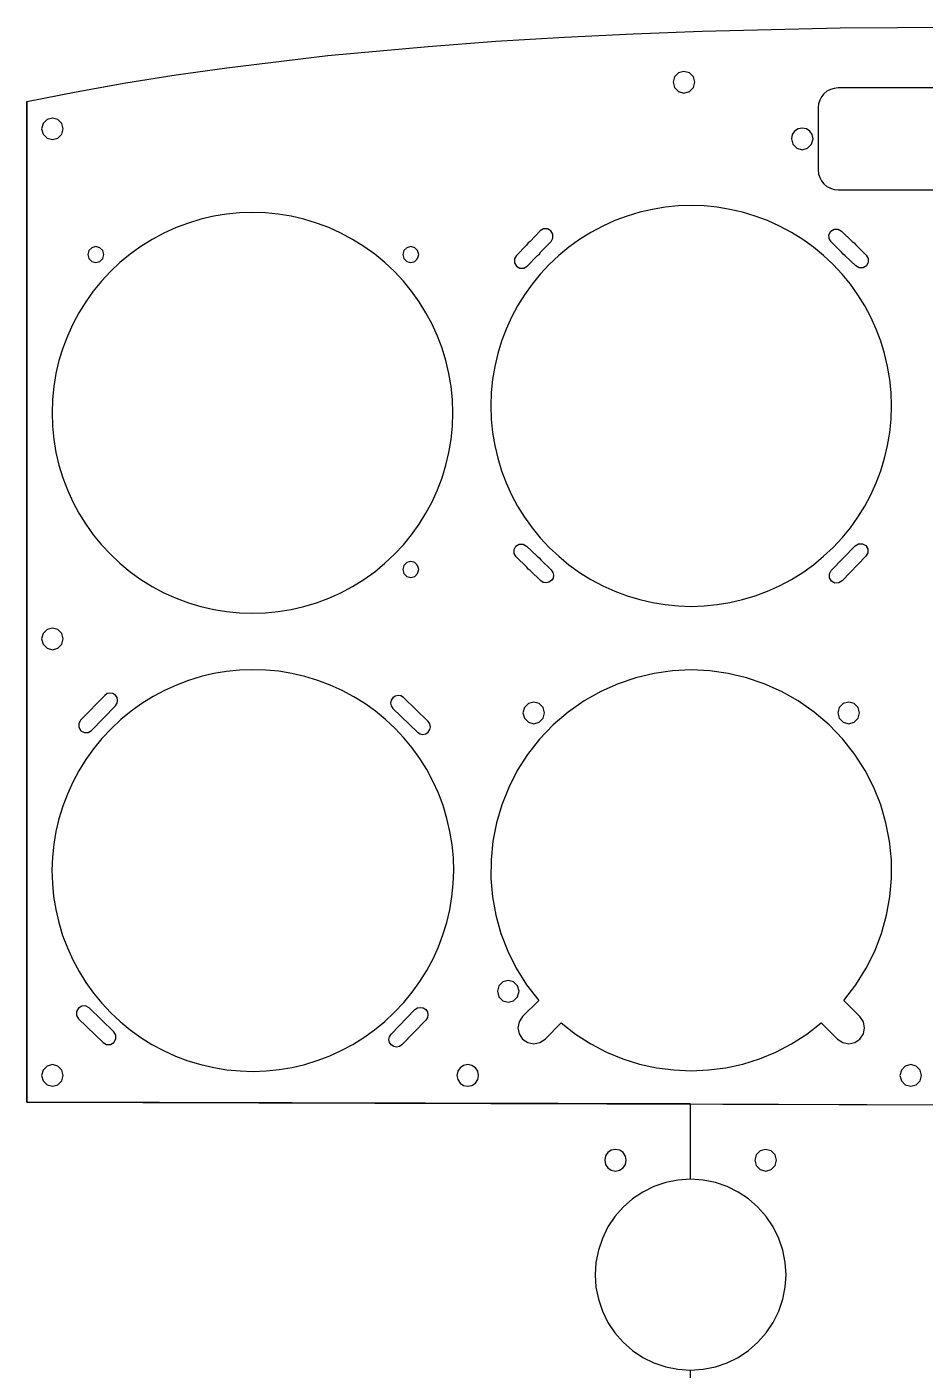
# Model space of a CAD drawing. Extents: x -508 to 508, y -20 to 420.
# Drawn here: x -362.5 to -183.2, y 151.8 to 420 of the extents above; entities that cross this region are included whole.
import ezdxf

# ---------------------------------------------------------------- set-up
doc = ezdxf.new("R2010")
doc.units = 0

msp = doc.modelspace()

# ---------------------------------------------------------------- linework, layer by layer
at = {"layer": 'Body (To reuse)'}
for p, q in [((-255.19908, 417.948287), (-241.453017, 418.622683)), ((-255.19908, 417.948287), (-241.453017, 418.622683)), ((-241.453017, 418.622683), (-227.66355, 419.14888)), ((-241.453017, 418.622683), (-227.66355, 419.14888)), ((-227.66355, 419.14888), (-200.134161, 419.802311)), ((-227.66355, 419.14888), (-200.134161, 419.802311)), ((-200.134161, 419.802311), (-172.970413, 419.999841)), ((-200.134161, 419.802311), (-172.970413, 419.999841)), ((-302.379274, 414.251691), (-282.381245, 416.109271)), ((-302.379274, 414.251691), (-282.381245, 416.109271)), ((-282.381245, 416.109271), (-268.856802, 417.114286)), ((-282.381245, 416.109271), (-268.856802, 417.114286)), ((-268.856802, 417.114286), (-255.19908, 417.948287)), ((-268.856802, 417.114286), (-255.19908, 417.948287)), ((-322.579839, 411.850446), (-302.379274, 414.251691)), ((-322.579839, 411.850446), (-302.379274, 414.251691)), ((-342.707013, 408.826103), (-332.669846, 410.421126)), ((-342.707013, 408.826103), (-332.669846, 410.421126)), ((-332.669846, 410.421126), (-322.579839, 411.850446)), ((-332.669846, 410.421126), (-322.579839, 411.850446)), ((-232.398495, 410.815115), (-233.188743, 410.024867)), ((-231.318997, 411.104366), (-232.398495, 410.815115)), ((-230.239498, 410.815115), (-231.318997, 411.104366)), ((-229.44925, 410.024867), (-230.239498, 410.815115)), ((-352.65685, 407.055449), (-342.707013, 408.826103)), ((-352.65685, 407.055449), (-342.707013, 408.826103)), ((-233.188743, 410.024867), (-233.477994, 408.945369)), ((-233.477994, 408.945369), (-233.188743, 407.86587)), ((-233.188743, 407.86587), (-232.398495, 407.075622)), ((-230.239498, 407.075622), (-229.44925, 407.86587)), ((-229.159999, 408.945369), (-229.44925, 410.024867)), ((-229.44925, 407.86587), (-229.159999, 408.945369)), ((-229.159999, 408.945369), (-229.159999, 408.945369)), ((-201.347371, 407.726053), (-202.08708, 407.501274)), ((-200.570737, 407.802893), (-201.347371, 407.726053)), ((-132.295623, 407.802893), (-200.570737, 407.802893)), ((-200.570737, 407.802893), (-200.570737, 407.802893)), ((-362.484866, 405.099233), (-352.65685, 407.055449)), ((-362.484866, 405.099233), (-352.65685, 407.055449)), ((-362.484002, 205.337336), (-362.484002, 405.099353)), ((-362.484002, 405.099353), (-362.484002, 205.337336)), ((-232.398495, 407.075622), (-231.318997, 406.786371)), ((-231.318997, 406.786371), (-230.239498, 407.075622)), ((-204.231512, 405.356841), (-204.456292, 404.617133)), ((-203.867403, 406.038837), (-204.231512, 405.356841)), ((-203.372573, 406.642334), (-203.867403, 406.038837)), ((-202.769075, 407.137164), (-203.372573, 406.642334)), ((-202.08708, 407.501274), (-202.769075, 407.137164)), ((-204.456292, 404.617133), (-204.533132, 403.840498)), ((-204.533132, 403.840498), (-204.533132, 391.445314)), ((-359.245698, 400.719823), (-359.534948, 399.640325)), ((-359.534948, 399.640325), (-359.245698, 398.560826)), ((-358.45545, 401.510071), (-359.245698, 400.719823)), ((-357.375951, 401.799322), (-358.45545, 401.510071)), ((-356.296453, 401.510071), (-357.375951, 401.799322)), ((-355.506205, 400.719823), (-356.296453, 401.510071)), ((-355.216954, 399.640325), (-355.506205, 400.719823)), ((-355.506205, 398.560826), (-355.216954, 399.640325)), ((-355.216954, 399.640325), (-355.216954, 399.640325)), ((-208.548507, 399.632238), (-209.234769, 399.169547)), ((-207.708128, 399.801903), (-208.548507, 399.632238)), ((-206.867749, 399.632238), (-207.708128, 399.801903)), ((-206.181486, 399.169547), (-206.867749, 399.632238)), ((-359.245698, 398.560826), (-358.45545, 397.770578)), ((-358.45545, 397.770578), (-357.375951, 397.481327)), ((-357.375951, 397.481327), (-356.296453, 397.770578)), ((-356.296453, 397.770578), (-355.506205, 398.560826)), ((-209.69746, 398.483285), (-209.867125, 397.642906)), ((-209.867125, 397.642906), (-209.577874, 396.563407)), ((-209.234769, 399.169547), (-209.69746, 398.483285)), ((-205.718795, 398.483285), (-206.181486, 399.169547)), ((-205.838381, 396.563407), (-205.54913, 397.642906)), ((-205.54913, 397.642906), (-205.718795, 398.483285)), ((-205.54913, 397.642906), (-205.54913, 397.642906)), ((-209.577874, 396.563407), (-208.787626, 395.773159)), ((-208.787626, 395.773159), (-207.708128, 395.483908)), ((-207.708128, 395.483908), (-206.628629, 395.773159)), ((-206.628629, 395.773159), (-205.838381, 396.563407)), ((-204.533132, 391.445314), (-204.456292, 390.668679)), ((-204.456292, 390.668679), (-204.231512, 389.928971)), ((-204.231512, 389.928971), (-203.867403, 389.246975)), ((-203.867403, 389.246975), (-203.372573, 388.643477)), ((-203.372573, 388.643477), (-202.769075, 388.148647)), ((-202.769075, 388.148647), (-202.08708, 387.784538)), ((-202.08708, 387.784538), (-201.347371, 387.559758)), ((-201.347371, 387.559758), (-200.570737, 387.482919)), ((-200.570737, 387.482919), (-132.295623, 387.482919)), ((-237.61283, 383.572395), (-240.151006, 382.986184)), ((-235.04941, 383.991117), (-237.61283, 383.572395)), ((-232.469161, 384.242351), (-235.04941, 383.991117)), ((-229.880497, 384.326095), (-232.469161, 384.242351)), ((-227.291833, 384.242351), (-229.880497, 384.326095)), ((-224.711584, 383.991117), (-227.291833, 384.242351)), ((-222.148164, 383.572395), (-224.711584, 383.991117)), ((-219.609988, 382.986184), (-222.148164, 383.572395)), ((-330.23734, 380.83767), (-332.699783, 379.91648)), ((-327.732823, 381.59137), (-330.23734, 380.83767)), ((-325.194648, 382.177581), (-327.732823, 381.59137)), ((-322.631228, 382.596304), (-325.194648, 382.177581)), ((-320.050979, 382.847537), (-322.631228, 382.596304)), ((-317.462315, 382.931282), (-320.050979, 382.847537)), ((-314.873651, 382.847537), (-317.462315, 382.931282)), ((-312.293401, 382.596304), (-314.873651, 382.847537)), ((-309.729982, 382.177581), (-312.293401, 382.596304)), ((-307.191806, 381.59137), (-309.729982, 382.177581)), ((-304.687289, 380.83767), (-307.191806, 381.59137)), ((-302.224846, 379.91648), (-304.687289, 380.83767)), ((-245.117965, 381.311294), (-247.52992, 380.222616)), ((-242.655522, 382.232483), (-245.117965, 381.311294)), ((-240.151006, 382.986184), (-242.655522, 382.232483)), ((-217.105472, 382.232483), (-219.609988, 382.986184)), ((-214.643029, 381.311294), (-217.105472, 382.232483)), ((-212.231074, 380.222616), (-214.643029, 381.311294)), ((-335.111738, 378.827802), (-337.464789, 377.571635)), ((-332.699783, 379.91648), (-335.111738, 378.827802)), ((-299.812892, 378.827802), (-302.224846, 379.91648)), ((-297.45984, 377.571635), (-299.812892, 378.827802)), ((-260.010334, 379.261229), (-262.047205, 377.158655)), ((-259.340924, 379.662011), (-260.010334, 379.261229)), ((-258.560806, 379.674393), (-259.340924, 379.662011)), ((-257.879014, 379.295058), (-258.560806, 379.674393)), ((-257.478232, 378.625648), (-257.879014, 379.295058)), ((-257.465849, 377.84553), (-257.478232, 378.625648)), ((-249.882972, 378.966448), (-252.14737, 377.55673)), ((-247.52992, 380.222616), (-249.882972, 378.966448)), ((-209.878022, 378.966448), (-212.231074, 380.222616)), ((-207.613624, 377.55673), (-209.878022, 378.966448)), ((-202.372031, 378.50255), (-201.992695, 379.184343)), ((-202.359649, 377.722433), (-202.372031, 378.50255)), ((-201.992695, 379.184343), (-201.323285, 379.585125)), ((-201.323285, 379.585125), (-200.543168, 379.597507)), ((-200.543168, 379.597507), (-199.861375, 379.218172)), ((-199.861375, 379.218172), (-197.758802, 377.1813)), ((-349.506751, 375.912172), (-350.087816, 375.331108)), ((-348.713002, 376.124857), (-349.506751, 375.912172)), ((-347.919253, 375.912172), (-348.713002, 376.124857)), ((-347.338188, 375.331108), (-347.919253, 375.912172)), ((-339.729188, 376.161916), (-341.877989, 374.617441)), ((-337.464789, 377.571635), (-339.729188, 376.161916)), ((-295.195441, 376.161916), (-297.45984, 377.571635)), ((-293.046641, 374.617441), (-295.195441, 376.161916)), ((-286.645037, 375.912172), (-287.226102, 375.331108)), ((-285.851288, 376.124857), (-286.645037, 375.912172)), ((-285.057539, 375.912172), (-285.851288, 376.124857)), ((-284.476475, 375.331108), (-285.057539, 375.912172)), ((-262.740651, 376.442841), (-264.777523, 374.340268)), ((-262.451558, 376.856577), (-262.740651, 376.442841)), ((-262.047205, 377.158655), (-262.451558, 376.856577)), ((-259.882056, 375.061164), (-257.845185, 377.163738)), ((-257.845185, 377.163738), (-257.465849, 377.84553)), ((-257.845185, 377.163738), (-257.845185, 377.163738)), ((-254.296171, 376.012255), (-256.325166, 374.340311)), ((-252.14737, 377.55673), (-254.296171, 376.012255)), ((-205.464823, 376.012255), (-207.613624, 377.55673)), ((-203.435828, 374.340311), (-205.464823, 376.012255)), ((-201.958867, 377.053022), (-202.359649, 377.722433)), ((-199.856293, 375.016151), (-201.958867, 377.053022)), ((-197.758802, 377.1813), (-197.345066, 376.892207)), ((-197.345066, 376.892207), (-197.042987, 376.487854)), ((-197.042987, 376.487854), (-194.940413, 374.450983)), ((-197.042987, 376.487854), (-197.042987, 376.487854)), ((-350.087816, 375.331108), (-350.3005, 374.537359)), ((-350.3005, 374.537359), (-350.087816, 373.74361)), ((-350.087816, 373.74361), (-349.506751, 373.162545)), ((-349.506751, 373.162545), (-348.713002, 372.949861)), ((-348.713002, 372.949861), (-347.919253, 373.162545)), ((-347.919253, 373.162545), (-347.338188, 373.74361)), ((-347.125504, 374.537359), (-347.338188, 375.331108)), ((-347.338188, 373.74361), (-347.125504, 374.537359)), ((-347.125504, 374.537359), (-347.125504, 374.537359)), ((-343.906983, 372.945497), (-345.811965, 371.153373)), ((-341.877989, 374.617441), (-343.906983, 372.945497)), ((-291.017646, 372.945497), (-293.046641, 374.617441)), ((-289.112664, 371.153373), (-291.017646, 372.945497)), ((-287.226102, 375.331108), (-287.438786, 374.537359)), ((-287.438786, 374.537359), (-287.226102, 373.74361)), ((-287.226102, 373.74361), (-286.645037, 373.162545)), ((-286.645037, 373.162545), (-285.851288, 372.949861)), ((-285.851288, 372.949861), (-285.057539, 373.162545)), ((-285.057539, 373.162545), (-284.476475, 373.74361)), ((-284.26379, 374.537359), (-284.476475, 375.331108)), ((-284.476475, 373.74361), (-284.26379, 374.537359)), ((-284.26379, 374.537359), (-284.26379, 374.537359)), ((-264.777523, 374.340268), (-265.156858, 373.658475)), ((-265.156858, 373.658475), (-265.144476, 372.878358)), ((-265.144476, 372.878358), (-264.743694, 372.208947)), ((-262.612373, 372.242776), (-260.575502, 374.34535)), ((-260.575502, 374.34535), (-260.17115, 374.647428)), ((-260.17115, 374.647428), (-259.882056, 375.061164)), ((-256.325166, 374.340311), (-258.230148, 372.548186)), ((-201.530846, 372.548186), (-203.435828, 374.340311)), ((-199.554214, 374.611799), (-199.856293, 375.016151)), ((-199.140479, 374.322705), (-199.554214, 374.611799)), ((-197.037905, 372.285834), (-199.140479, 374.322705)), ((-194.940413, 374.450983), (-194.539631, 373.781572)), ((-194.527249, 373.001455), (-194.906585, 372.319663)), ((-194.539631, 373.781572), (-194.527249, 373.001455)), ((-345.811965, 371.153373), (-347.588727, 369.248354)), ((-287.335902, 369.248354), (-289.112664, 371.153373)), ((-264.743694, 372.208947), (-264.061901, 371.829612)), ((-264.061901, 371.829612), (-263.281784, 371.841994)), ((-263.281784, 371.841994), (-262.612373, 372.242776)), ((-260.006909, 370.643167), (-261.651244, 368.632542)), ((-258.230148, 372.548186), (-260.006909, 370.643167)), ((-199.754084, 370.643167), (-201.530846, 372.548186)), ((-198.10975, 368.632542), (-199.754084, 370.643167)), ((-196.356112, 371.906498), (-197.037905, 372.285834)), ((-195.575995, 371.918881), (-196.356112, 371.906498)), ((-194.906585, 372.319663), (-195.575995, 371.918881)), ((-347.588727, 369.248354), (-349.233061, 367.237728)), ((-285.691568, 367.237728), (-287.335902, 369.248354)), ((-261.651244, 368.632542), (-263.158943, 366.523597)), ((-196.602051, 366.523597), (-198.10975, 368.632542)), ((-350.74076, 365.128784), (-352.107617, 362.928807)), ((-349.233061, 367.237728), (-350.74076, 365.128784)), ((-284.183869, 365.128784), (-285.691568, 367.237728)), ((-282.817012, 362.928807), (-284.183869, 365.128784)), ((-263.158943, 366.523597), (-264.5258, 364.323621)), ((-195.235194, 364.323621), (-196.602051, 366.523597)), ((-352.107617, 362.928807), (-353.329424, 360.645086)), ((-281.595205, 360.645086), (-282.817012, 362.928807)), ((-265.747607, 362.0399), (-266.820157, 359.679721)), ((-264.5258, 364.323621), (-265.747607, 362.0399)), ((-194.013387, 362.0399), (-195.235194, 364.323621)), ((-192.940837, 359.679721), (-194.013387, 362.0399)), ((-353.329424, 360.645086), (-354.401975, 358.284908)), ((-280.522655, 358.284908), (-281.595205, 360.645086)), ((-266.820157, 359.679721), (-267.739242, 357.250374)), ((-192.021751, 357.250374), (-192.940837, 359.679721)), ((-354.401975, 358.284908), (-355.32106, 355.85556)), ((-279.603569, 355.85556), (-280.522655, 358.284908)), ((-267.739242, 357.250374), (-268.500656, 354.759143)), ((-191.260338, 354.759143), (-192.021751, 357.250374)), ((-355.32106, 355.85556), (-356.082474, 353.36433)), ((-278.842155, 353.36433), (-279.603569, 355.85556)), ((-268.500656, 354.759143), (-269.100191, 352.213318)), ((-190.660803, 352.213318), (-191.260338, 354.759143)), ((-356.082474, 353.36433), (-356.682009, 350.818505)), ((-278.242621, 350.818505), (-278.842155, 353.36433)), ((-269.100191, 352.213318), (-269.533639, 349.620185)), ((-190.227355, 349.620185), (-190.660803, 352.213318)), ((-356.682009, 350.818505), (-357.115457, 348.225372)), ((-277.809172, 348.225372), (-278.242621, 350.818505)), ((-269.533639, 349.620185), (-269.796793, 346.987032)), ((-189.9642, 346.987032), (-190.227355, 349.620185)), ((-357.115457, 348.225372), (-357.378611, 345.592218)), ((-277.546018, 345.592218), (-277.809172, 348.225372)), ((-269.796793, 346.987032), (-269.885447, 344.321146)), ((-189.875547, 344.321146), (-189.9642, 346.987032)), ((-357.378611, 345.592218), (-357.467264, 342.926332)), ((-277.457365, 342.926332), (-277.546018, 345.592218)), ((-269.885447, 344.321146), (-269.796793, 341.65526)), ((-189.9642, 341.65526), (-189.875547, 344.321146)), ((-189.875547, 344.321146), (-189.875547, 344.321146)), ((-357.467264, 342.926332), (-357.378611, 340.260446)), ((-277.546018, 340.260446), (-277.457365, 342.926332)), ((-277.457365, 342.926332), (-277.457365, 342.926332)), ((-269.796793, 341.65526), (-269.533639, 339.022106)), ((-190.227355, 339.022106), (-189.9642, 341.65526)), ((-357.378611, 340.260446), (-357.115457, 337.627293)), ((-277.809172, 337.627293), (-277.546018, 340.260446)), ((-269.533639, 339.022106), (-269.100191, 336.428974)), ((-190.660803, 336.428974), (-190.227355, 339.022106)), ((-357.115457, 337.627293), (-356.682009, 335.03416)), ((-278.242621, 335.03416), (-277.809172, 337.627293)), ((-269.100191, 336.428974), (-268.500656, 333.883148)), ((-191.260338, 333.883148), (-190.660803, 336.428974)), ((-356.682009, 335.03416), (-356.082474, 332.488335)), ((-278.842155, 332.488335), (-278.242621, 335.03416)), ((-268.500656, 333.883148), (-267.739242, 331.391918)), ((-192.021751, 331.391918), (-191.260338, 333.883148)), ((-356.082474, 332.488335), (-355.32106, 329.997104)), ((-355.32106, 329.997104), (-354.401975, 327.567757)), ((-280.522655, 327.567757), (-279.603569, 329.997104)), ((-279.603569, 329.997104), (-278.842155, 332.488335)), ((-267.739242, 331.391918), (-266.820157, 328.96257)), ((-192.940837, 328.96257), (-192.021751, 331.391918)), ((-354.401975, 327.567757), (-353.329424, 325.207578)), ((-281.595205, 325.207578), (-280.522655, 327.567757)), ((-266.820157, 328.96257), (-265.747607, 326.602392)), ((-194.013387, 326.602392), (-192.940837, 328.96257)), ((-353.329424, 325.207578), (-352.107617, 322.923857)), ((-282.817012, 322.923857), (-281.595205, 325.207578)), ((-265.747607, 326.602392), (-264.5258, 324.318671)), ((-195.235194, 324.318671), (-194.013387, 326.602392)), ((-352.107617, 322.923857), (-350.74076, 320.723881)), ((-284.183869, 320.723881), (-282.817012, 322.923857)), ((-264.5258, 324.318671), (-263.158943, 322.118694)), ((-263.158943, 322.118694), (-261.651244, 320.00975)), ((-198.10975, 320.00975), (-196.602051, 322.118694)), ((-196.602051, 322.118694), (-195.235194, 324.318671)), ((-350.74076, 320.723881), (-349.233061, 318.614936)), ((-285.691568, 318.614936), (-284.183869, 320.723881)), ((-261.651244, 320.00975), (-260.006909, 317.999124)), ((-199.754084, 317.999124), (-198.10975, 320.00975)), ((-349.233061, 318.614936), (-347.588727, 316.604311)), ((-347.588727, 316.604311), (-345.811965, 314.699292)), ((-289.112664, 314.699292), (-287.335902, 316.604311)), ((-287.335902, 316.604311), (-285.691568, 318.614936)), ((-264.854409, 316.322629), (-264.184999, 316.723411)), ((-264.184999, 316.723411), (-263.404881, 316.735793)), ((-263.404881, 316.735793), (-262.723089, 316.356458)), ((-260.006909, 317.999124), (-258.230148, 316.094106)), ((-201.530846, 316.094106), (-199.754084, 317.999124)), ((-197.14862, 316.399516), (-196.47921, 316.800297)), ((-196.47921, 316.800297), (-195.699092, 316.81268)), ((-195.699092, 316.81268), (-195.0173, 316.433344)), ((-195.0173, 316.433344), (-194.616518, 315.763934)), ((-345.811965, 314.699292), (-343.906983, 312.907167)), ((-291.017646, 312.907167), (-289.112664, 314.699292)), ((-265.233744, 315.640836), (-264.854409, 316.322629)), ((-265.221362, 314.860719), (-265.233744, 315.640836)), ((-264.82058, 314.191309), (-265.221362, 314.860719)), ((-262.718007, 312.154437), (-264.82058, 314.191309)), ((-262.723089, 316.356458), (-260.620515, 314.319587)), ((-260.620515, 314.319587), (-260.206779, 314.030493)), ((-260.206779, 314.030493), (-259.904701, 313.62614)), ((-258.230148, 316.094106), (-256.325166, 314.301981)), ((-256.325166, 314.301981), (-254.296171, 312.630037)), ((-205.464823, 312.630037), (-203.435828, 314.301981)), ((-203.435828, 314.301981), (-201.530846, 316.094106)), ((-201.915809, 311.478554), (-197.14862, 316.399516)), ((-194.983471, 314.302024), (-199.75066, 309.381062)), ((-194.604136, 314.983817), (-194.983471, 314.302024)), ((-194.616518, 315.763934), (-194.604136, 314.983817)), ((-343.906983, 312.907167), (-341.877989, 311.235223)), ((-341.877989, 311.235223), (-339.729188, 309.690748)), ((-295.195441, 309.690748), (-293.046641, 311.235223)), ((-293.046641, 311.235223), (-291.017646, 312.907167)), ((-287.226102, 312.469394), (-287.438786, 311.675645)), ((-287.438786, 311.675645), (-287.226102, 310.881896)), ((-286.645037, 313.050459), (-287.226102, 312.469394)), ((-285.851288, 313.263143), (-286.645037, 313.050459)), ((-285.057539, 313.050459), (-285.851288, 313.263143)), ((-284.476475, 312.469394), (-285.057539, 313.050459)), ((-284.26379, 311.675645), (-284.476475, 312.469394)), ((-284.476475, 310.881896), (-284.26379, 311.675645)), ((-284.26379, 311.675645), (-284.26379, 311.675645)), ((-262.415928, 311.750085), (-262.718007, 312.154437)), ((-262.718007, 312.154437), (-262.718007, 312.154437)), ((-262.002192, 311.460991), (-262.415928, 311.750085)), ((-259.899618, 309.42412), (-262.002192, 311.460991)), ((-259.904701, 313.62614), (-257.802127, 311.589269)), ((-257.802127, 311.589269), (-257.463156, 311.095976)), ((-257.463156, 311.095976), (-257.343802, 310.530615)), ((-254.296171, 312.630037), (-252.14737, 311.085562)), ((-252.14737, 311.085562), (-249.882972, 309.675843)), ((-209.878022, 309.675843), (-207.613624, 311.085562)), ((-207.613624, 311.085562), (-205.464823, 312.630037)), ((-202.295144, 310.796761), (-201.915809, 311.478554)), ((-201.915809, 311.478554), (-201.915809, 311.478554)), ((-339.729188, 309.690748), (-337.464789, 308.28103)), ((-297.45984, 308.28103), (-295.195441, 309.690748)), ((-287.226102, 310.881896), (-286.645037, 310.300832)), ((-286.645037, 310.300832), (-285.851288, 310.088147)), ((-285.851288, 310.088147), (-285.057539, 310.300832)), ((-285.057539, 310.300832), (-284.476475, 310.881896)), ((-259.395816, 309.100975), (-259.899618, 309.42412)), ((-258.826952, 308.999624), (-259.395816, 309.100975)), ((-258.261591, 309.118978), (-258.826952, 308.999624)), ((-257.768298, 309.457949), (-258.261591, 309.118978)), ((-257.445153, 309.961752), (-257.768298, 309.457949)), ((-257.343802, 310.530615), (-257.445153, 309.961752)), ((-249.882972, 309.675843), (-247.52992, 308.419676)), ((-247.52992, 308.419676), (-245.117965, 307.330998)), ((-214.643029, 307.330998), (-212.231074, 308.419676)), ((-212.231074, 308.419676), (-209.878022, 309.675843)), ((-202.282762, 310.016644), (-202.295144, 310.796761)), ((-201.88198, 309.347233), (-202.282762, 310.016644)), ((-201.200187, 308.967898), (-201.88198, 309.347233)), ((-200.42007, 308.98028), (-201.200187, 308.967898)), ((-199.75066, 309.381062), (-200.42007, 308.98028)), ((-337.464789, 308.28103), (-335.111738, 307.024862)), ((-335.111738, 307.024862), (-332.699783, 305.936184)), ((-332.699783, 305.936184), (-330.23734, 305.014995)), ((-304.687289, 305.014995), (-302.224846, 305.936184)), ((-302.224846, 305.936184), (-299.812892, 307.024862)), ((-299.812892, 307.024862), (-297.45984, 308.28103)), ((-245.117965, 307.330998), (-242.655522, 306.409808)), ((-242.655522, 306.409808), (-240.151006, 305.656108)), ((-219.609988, 305.656108), (-217.105472, 306.409808)), ((-217.105472, 306.409808), (-214.643029, 307.330998)), ((-330.23734, 305.014995), (-327.732823, 304.261294)), ((-327.732823, 304.261294), (-325.194648, 303.675083)), ((-325.194648, 303.675083), (-322.631228, 303.256361)), ((-322.631228, 303.256361), (-320.050979, 303.005127)), ((-314.873651, 303.005127), (-312.293401, 303.256361)), ((-312.293401, 303.256361), (-309.729982, 303.675083)), ((-309.729982, 303.675083), (-307.191806, 304.261294)), ((-307.191806, 304.261294), (-304.687289, 305.014995)), ((-240.151006, 305.656108), (-237.61283, 305.069897)), ((-237.61283, 305.069897), (-235.04941, 304.651174)), ((-235.04941, 304.651174), (-232.469161, 304.399941)), ((-232.469161, 304.399941), (-229.880497, 304.316196)), ((-229.880497, 304.316196), (-227.291833, 304.399941)), ((-227.291833, 304.399941), (-224.711584, 304.651174)), ((-224.711584, 304.651174), (-222.148164, 305.069897)), ((-222.148164, 305.069897), (-219.609988, 305.656108)), ((-320.050979, 303.005127), (-317.462315, 302.921383)), ((-317.462315, 302.921383), (-314.873651, 303.005127)), ((-359.245698, 298.892493), (-359.534948, 297.812995)), ((-359.534948, 297.812995), (-359.245698, 296.733496)), ((-358.45545, 299.682741), (-359.245698, 298.892493)), ((-357.375951, 299.971992), (-358.45545, 299.682741)), ((-356.296453, 299.682741), (-357.375951, 299.971992)), ((-355.506205, 298.892493), (-356.296453, 299.682741)), ((-355.216954, 297.812995), (-355.506205, 298.892493)), ((-355.506205, 296.733496), (-355.216954, 297.812995)), ((-355.216954, 297.812995), (-355.216954, 297.812995)), ((-359.245698, 296.733496), (-358.45545, 295.943248)), ((-358.45545, 295.943248), (-357.375951, 295.653997)), ((-357.375951, 295.653997), (-356.296453, 295.943248)), ((-356.296453, 295.943248), (-355.506205, 296.733496)), ((-327.718204, 290.286357), (-330.200257, 289.52855)), ((-325.192285, 290.881833), (-327.718204, 290.286357)), ((-322.630674, 291.31277), (-325.192285, 290.881833)), ((-320.041542, 291.57696), (-322.630674, 291.31277)), ((-317.433063, 291.672193), (-320.041542, 291.57696)), ((-314.813409, 291.596261), (-317.433063, 291.672193)), ((-312.190754, 291.346957), (-314.813409, 291.596261)), ((-309.57327, 290.92207), (-312.190754, 291.346957)), ((-306.969131, 290.319393), (-309.57327, 290.92207)), ((-304.410891, 289.544686), (-306.969131, 290.319393)), ((-240.899412, 290.070706), (-244.455937, 288.869976)), ((-237.265932, 290.928374), (-240.899412, 290.070706)), ((-233.581148, 291.442979), (-237.265932, 290.928374)), ((-229.870712, 291.614521), (-233.581148, 291.442979)), ((-226.160274, 291.442999), (-229.870712, 291.614521)), ((-222.475487, 290.928415), (-226.160274, 291.442999)), ((-218.842003, 290.070767), (-222.475487, 290.928415)), ((-215.285471, 288.870056), (-218.842003, 290.070767)), ((-345.893878, 287.006297), (-346.459239, 286.886943)), ((-345.325014, 286.904946), (-345.893878, 287.006297)), ((-335.000073, 287.534778), (-337.301491, 286.303231)), ((-332.630271, 288.610621), (-335.000073, 287.534778)), ((-330.200257, 289.52855), (-332.630271, 288.610621)), ((-301.929649, 288.609172), (-304.410891, 289.544686)), ((-299.531391, 287.518838), (-301.929649, 288.609172)), ((-297.222103, 286.279669), (-299.531391, 287.518838)), ((-247.909855, 287.326183), (-251.235514, 285.439326)), ((-244.455937, 288.869976), (-247.909855, 287.326183)), ((-211.831545, 287.326282), (-215.285471, 288.870056)), ((-208.505875, 285.439444), (-211.831545, 287.326282)), ((-346.952532, 286.547972), (-351.719721, 281.62701)), ((-349.554572, 279.529519), (-344.787383, 284.45048)), ((-346.459239, 286.886943), (-346.952532, 286.547972)), ((-344.821212, 286.581801), (-345.325014, 286.904946)), ((-344.482241, 286.088508), (-344.821212, 286.581801)), ((-344.787383, 284.45048), (-344.464238, 284.954283)), ((-344.362886, 285.523147), (-344.482241, 286.088508)), ((-344.464238, 284.954283), (-344.362886, 285.523147)), ((-339.526351, 284.918187), (-341.666481, 283.381854)), ((-337.301491, 286.303231), (-339.526351, 284.918187)), ((-295.007771, 284.897653), (-297.222103, 286.279669)), ((-292.894383, 283.378775), (-295.007771, 284.897653)), ((-289.776218, 285.566561), (-289.877569, 284.997697)), ((-289.877569, 284.997697), (-289.758215, 284.432337)), ((-289.453073, 286.070364), (-289.776218, 285.566561)), ((-289.758215, 284.432337), (-289.419243, 283.939043)), ((-288.959779, 286.409335), (-289.453073, 286.070364)), ((-288.394419, 286.528689), (-288.959779, 286.409335)), ((-287.825555, 286.427338), (-288.394419, 286.528689)), ((-287.321752, 286.104193), (-287.825555, 286.427338)), ((-282.40079, 281.337004), (-287.321752, 286.104193)), ((-287.321752, 286.104193), (-287.321752, 286.104193)), ((-262.38093, 284.910153), (-263.171167, 284.119916)), ((-261.301446, 285.1994), (-262.38093, 284.910153)), ((-260.221961, 284.910153), (-261.301446, 285.1994)), ((-259.431724, 284.119916), (-260.221961, 284.910153)), ((-251.235514, 285.439326), (-254.407264, 283.209408)), ((-205.334113, 283.209543), (-208.505875, 285.439444)), ((-199.519215, 284.910153), (-200.309453, 284.119915)), ((-198.439731, 285.199399), (-199.519215, 284.910153)), ((-197.360247, 284.910153), (-198.439731, 285.199399)), ((-196.57001, 284.119915), (-197.360247, 284.910153)), ((-351.719721, 281.62701), (-352.099056, 280.945217)), ((-351.719721, 281.62701), (-351.719721, 281.62701)), ((-343.713707, 281.696443), (-345.659858, 279.86416)), ((-341.666481, 283.381854), (-343.713707, 281.696443)), ((-290.887924, 281.729023), (-292.894383, 283.378775)), ((-288.99438, 279.954382), (-290.887924, 281.729023)), ((-289.419243, 283.939043), (-284.498282, 279.171855)), ((-263.171167, 284.119916), (-263.460414, 283.040432)), ((-263.460414, 283.040432), (-263.171167, 281.960948)), ((-263.171167, 281.960948), (-262.38093, 281.170711)), ((-260.221961, 281.170711), (-259.431724, 281.960948)), ((-259.142477, 283.040432), (-259.431724, 284.119916)), ((-259.431724, 281.960948), (-259.142477, 283.040432)), ((-259.142477, 283.040432), (-259.142477, 283.040432)), ((-254.407264, 283.209408), (-257.399453, 280.636426)), ((-202.34191, 280.636578), (-205.334113, 283.209543)), ((-200.309453, 284.119915), (-200.598699, 283.040431)), ((-200.598699, 283.040431), (-200.309453, 281.960947)), ((-200.309453, 281.960947), (-199.519215, 281.17071)), ((-197.360247, 281.17071), (-196.57001, 281.960947)), ((-196.280763, 283.040431), (-196.57001, 284.119915)), ((-196.57001, 281.960947), (-196.280763, 283.040431)), ((-196.280763, 283.040431), (-196.280763, 283.040431)), ((-352.099056, 280.945217), (-352.086674, 280.1651)), ((-352.086674, 280.1651), (-351.685892, 279.49569)), ((-351.685892, 279.49569), (-351.004099, 279.116354)), ((-351.004099, 279.116354), (-350.223982, 279.128737)), ((-350.223982, 279.128737), (-349.554572, 279.529519)), ((-345.659858, 279.86416), (-347.49214, 277.91801)), ((-287.219739, 278.060838), (-288.99438, 279.954382)), ((-284.498282, 279.171855), (-283.994491, 278.848872)), ((-282.860435, 278.867014), (-282.367232, 279.205946)), ((-282.061982, 280.843717), (-282.40079, 281.337004)), ((-282.367232, 279.205946), (-282.044123, 279.709656)), ((-281.942733, 280.278424), (-282.061982, 280.843717)), ((-282.044123, 279.709656), (-281.942733, 280.278424)), ((-262.38093, 281.170711), (-261.301446, 280.881464)), ((-261.301446, 280.881464), (-260.221961, 281.170711)), ((-257.399453, 280.636426), (-260.127225, 277.78464)), ((-199.614122, 277.784807), (-202.34191, 280.636578)), ((-199.519215, 281.17071), (-198.439731, 280.881463)), ((-198.439731, 280.881463), (-197.360247, 281.17071)), ((-347.49214, 277.91801), (-349.177552, 275.870783)), ((-285.569987, 276.054379), (-287.219739, 278.060838)), ((-283.994491, 278.848872), (-283.425698, 278.747624)), ((-283.425698, 278.747624), (-282.860435, 278.867014)), ((-260.127225, 277.78464), (-262.521921, 274.735384)), ((-197.21941, 274.735564), (-199.614122, 277.784807)), ((-350.713884, 273.730653), (-352.098928, 271.505793)), ((-349.177552, 275.870783), (-350.713884, 273.730653)), ((-284.051109, 273.940991), (-285.569987, 276.054379)), ((-282.669093, 271.726659), (-284.051109, 273.940991)), ((-262.521921, 274.735384), (-264.582183, 271.514272)), ((-195.15913, 271.514464), (-197.21941, 274.735564)), ((-352.098928, 271.505793), (-353.330476, 269.204375)), ((-281.429924, 269.417371), (-282.669093, 271.726659)), ((-264.582183, 271.514272), (-266.306652, 268.146922)), ((-193.434642, 268.147123), (-195.15913, 271.514464)), ((-353.330476, 269.204375), (-354.406319, 266.834573)), ((-280.33959, 267.019113), (-281.429924, 269.417371)), ((-354.406319, 266.834573), (-355.324248, 264.404559)), ((-279.404076, 264.537871), (-280.33959, 267.019113)), ((-266.306652, 268.146922), (-267.693972, 264.658947)), ((-192.047303, 264.659156), (-193.434642, 268.147123)), ((-355.324248, 264.404559), (-356.082055, 261.922506)), ((-278.629369, 261.979631), (-279.404076, 264.537871)), ((-267.693972, 264.658947), (-268.742784, 261.075965)), ((-190.998471, 261.076179), (-192.047303, 264.659156)), ((-356.082055, 261.922506), (-356.677531, 259.396588)), ((-278.026692, 259.375492), (-278.629369, 261.979631)), ((-268.742784, 261.075965), (-269.45173, 257.423589)), ((-190.289505, 257.423807), (-190.998471, 261.076179)), ((-356.677531, 259.396588), (-357.108468, 256.834976)), ((-277.601806, 256.758008), (-278.026692, 259.375492)), ((-357.108468, 256.834976), (-357.372657, 254.245844)), ((-277.352501, 254.135353), (-277.601806, 256.758008)), ((-269.45173, 257.423589), (-269.819452, 253.727436)), ((-189.921763, 253.727656), (-190.289505, 257.423807)), ((-357.372657, 254.245844), (-357.467891, 251.637365)), ((-277.276569, 251.515699), (-277.352501, 254.135353)), ((-269.819452, 253.727436), (-269.844592, 250.013122)), ((-189.896603, 250.013342), (-189.921763, 253.727656)), ((-357.467891, 251.637365), (-357.391959, 249.017712)), ((-277.371803, 248.90722), (-277.276569, 251.515699)), ((-269.844592, 250.013122), (-269.525791, 246.306261)), ((-190.215382, 246.306479), (-189.896603, 250.013342)), ((-357.391959, 249.017712), (-357.142654, 246.395057)), ((-277.635992, 246.318088), (-277.371803, 248.90722)), ((-357.142654, 246.395057), (-356.717768, 243.777573)), ((-278.066929, 243.756477), (-277.635992, 246.318088)), ((-269.525791, 246.306261), (-268.861693, 242.632469)), ((-190.87946, 242.632684), (-190.215382, 246.306479)), ((-356.717768, 243.777573), (-356.115091, 241.173433)), ((-278.662405, 241.230558), (-278.066929, 243.756477)), ((-268.861693, 242.632469), (-267.850939, 239.017362)), ((-191.890194, 239.017571), (-190.87946, 242.632684)), ((-356.115091, 241.173433), (-355.340384, 238.615194)), ((-280.338141, 236.318491), (-279.420212, 238.748505)), ((-279.420212, 238.748505), (-278.662405, 241.230558)), ((-267.850939, 239.017362), (-266.492171, 235.486555)), ((-193.248943, 235.486757), (-191.890194, 239.017571)), ((-355.340384, 238.615194), (-354.40487, 236.133952)), ((-354.40487, 236.133952), (-353.314536, 233.735693)), ((-281.413984, 233.948689), (-280.338141, 236.318491)), ((-353.314536, 233.735693), (-352.075367, 231.426405)), ((-282.645532, 231.647272), (-281.413984, 233.948689)), ((-266.492171, 235.486555), (-264.784031, 232.065664)), ((-194.957064, 232.065857), (-193.248943, 235.486757)), ((-352.075367, 231.426405), (-350.693351, 229.212074)), ((-284.030576, 229.422411), (-282.645532, 231.647272)), ((-264.784031, 232.065664), (-262.725161, 228.780305)), ((-197.015916, 228.780486), (-194.957064, 232.065857)), ((-350.693351, 229.212074), (-349.174473, 227.098685)), ((-285.566908, 227.282282), (-284.030576, 229.422411)), ((-268.270268, 228.540451), (-268.559514, 227.460967)), ((-267.48003, 229.330688), (-268.270268, 228.540451)), ((-266.400546, 229.619935), (-267.48003, 229.330688)), ((-265.321062, 229.330688), (-266.400546, 229.619935)), ((-264.530825, 228.540451), (-265.321062, 229.330688)), ((-264.241578, 227.460967), (-264.530825, 228.540451)), ((-262.725161, 228.780305), (-260.314203, 225.656092)), ((-199.426857, 225.656259), (-197.015916, 228.780486)), ((-349.174473, 227.098685), (-347.524721, 225.092226)), ((-287.25232, 225.235055), (-285.566908, 227.282282)), ((-268.559514, 227.460967), (-268.270268, 226.381483)), ((-268.270268, 226.381483), (-267.48003, 225.591245)), ((-267.48003, 225.591245), (-266.400546, 225.301998)), ((-266.400546, 225.301998), (-265.321062, 225.591245)), ((-265.321062, 225.591245), (-264.530825, 226.381483)), ((-264.530825, 226.381483), (-264.241578, 227.460967)), ((-264.241578, 227.460967), (-264.241578, 227.460967)), ((-260.314203, 225.656092), (-263.546519, 222.423775)), ((-196.194547, 222.423986), (-199.426857, 225.656259)), ((-199.426857, 225.656259), (-199.426857, 225.656259)), ((-352.197329, 224.127551), (-352.576664, 223.445758)), ((-352.576664, 223.445758), (-352.564282, 222.665641)), ((-352.564282, 222.665641), (-352.1635, 221.99623)), ((-351.527918, 224.528332), (-352.197329, 224.127551)), ((-350.747801, 224.540715), (-351.527918, 224.528332)), ((-350.066008, 224.161379), (-350.747801, 224.540715)), ((-345.145047, 219.394191), (-350.066008, 224.161379)), ((-350.066008, 224.161379), (-350.066008, 224.161379)), ((-347.524721, 225.092226), (-345.75008, 223.198683)), ((-345.75008, 223.198683), (-343.856536, 221.424042)), ((-291.030753, 221.456622), (-289.084602, 223.288904)), ((-289.776908, 218.882754), (-285.009719, 223.803716)), ((-289.084602, 223.288904), (-287.25232, 225.235055)), ((-289.084602, 223.288904), (-289.084602, 223.288904)), ((-285.009719, 223.803716), (-284.516426, 224.142687)), ((-284.516426, 224.142687), (-283.951065, 224.262041)), ((-283.951065, 224.262041), (-283.382201, 224.160689)), ((-283.382201, 224.160689), (-282.878398, 223.837544)), ((-282.878398, 223.837544), (-282.539427, 223.344251)), ((-282.539427, 223.344251), (-282.420073, 222.77889)), ((-282.420073, 222.77889), (-282.521424, 222.210027)), ((-352.1635, 221.99623), (-347.242538, 217.229041)), ((-343.856536, 221.424042), (-341.850077, 219.774289)), ((-293.077979, 219.77121), (-291.030753, 221.456622)), ((-282.84457, 221.706224), (-287.611758, 216.785262)), ((-282.521424, 222.210027), (-282.84457, 221.706224)), ((-264.24397, 221.373468), (-264.476454, 220.178714)), ((-264.476454, 220.178714), (-264.24397, 218.98396)), ((-263.546519, 222.423775), (-264.24397, 221.373468)), ((-259.056397, 217.933653), (-255.824081, 221.165969)), ((-255.824081, 221.165969), (-252.94107, 218.925019)), ((-206.799952, 218.925147), (-203.916954, 221.166112)), ((-203.916954, 221.166112), (-200.684645, 217.933838)), ((-195.497324, 221.373695), (-196.194547, 222.423986)), ((-195.497515, 218.984426), (-195.264984, 220.179042)), ((-195.264984, 220.179042), (-195.497324, 221.373695)), ((-347.242538, 217.229041), (-346.560745, 216.849706)), ((-345.780628, 216.862088), (-345.111218, 217.26287)), ((-344.744265, 218.72478), (-345.145047, 219.394191)), ((-345.111218, 217.26287), (-344.731882, 217.944663)), ((-344.731882, 217.944663), (-344.744265, 218.72478)), ((-341.850077, 219.774289), (-339.736689, 218.255412)), ((-339.736689, 218.255412), (-337.522357, 216.873395)), ((-297.442969, 216.849834), (-295.218109, 218.234878)), ((-295.218109, 218.234878), (-293.077979, 219.77121)), ((-290.201404, 217.810087), (-290.100053, 218.378951)), ((-290.08205, 217.244727), (-290.201404, 217.810087)), ((-290.100053, 218.378951), (-289.776907, 218.882754)), ((-289.743079, 216.751433), (-290.08205, 217.244727)), ((-289.776907, 218.882754), (-289.776908, 218.882754)), ((-264.24397, 218.98396), (-263.546519, 217.933653)), ((-263.546519, 217.933653), (-262.496212, 217.236202)), ((-262.496212, 217.236202), (-261.301458, 217.003718)), ((-261.301458, 217.003718), (-260.106704, 217.236202)), ((-260.106704, 217.236202), (-259.056397, 217.933653)), ((-252.94107, 218.925019), (-249.913584, 216.982864)), ((-209.827428, 216.982975), (-206.799952, 218.925147)), ((-200.684645, 217.933838), (-199.634346, 217.236627)), ((-199.634346, 217.236627), (-198.439691, 217.0043)), ((-198.439691, 217.0043), (-197.245078, 217.236844)), ((-197.245078, 217.236844), (-196.194906, 217.934247)), ((-196.194906, 217.934247), (-195.497515, 218.984426)), ((-346.560745, 216.849706), (-345.780628, 216.862088)), ((-337.522357, 216.873395), (-335.213069, 215.634227)), ((-335.213069, 215.634227), (-332.814811, 214.543892)), ((-332.814811, 214.543892), (-330.333569, 213.608378)), ((-304.544203, 213.624514), (-302.114189, 214.542443)), ((-302.114189, 214.542443), (-299.744387, 215.618286)), ((-299.744387, 215.618286), (-297.442969, 216.849834)), ((-289.239276, 216.428288), (-289.743079, 216.751433)), ((-288.670412, 216.326937), (-289.239276, 216.428288)), ((-288.105051, 216.446291), (-288.670412, 216.326937)), ((-287.611758, 216.785262), (-288.105051, 216.446291)), ((-249.913584, 216.982864), (-246.762262, 215.339504)), ((-246.762262, 215.339504), (-243.507743, 213.994939)), ((-216.233252, 213.995014), (-212.978741, 215.339597)), ((-212.978741, 215.339597), (-209.827428, 216.982975)), ((-358.45545, 212.537402), (-359.245698, 211.747154)), ((-357.375951, 212.826652), (-358.45545, 212.537402)), ((-356.296453, 212.537402), (-357.375951, 212.826652)), ((-355.506205, 211.747154), (-356.296453, 212.537402)), ((-330.333569, 213.608378), (-327.775329, 212.833671)), ((-327.775329, 212.833671), (-325.17119, 212.230994)), ((-325.17119, 212.230994), (-322.553706, 211.806108)), ((-312.113786, 211.840294), (-309.552175, 212.271231)), ((-309.552175, 212.271231), (-307.026256, 212.866708)), ((-307.026256, 212.866708), (-304.544203, 213.624514)), ((-275.999079, 212.194297), (-276.46177, 211.508034)), ((-275.312817, 212.656987), (-275.999079, 212.194297)), ((-274.472438, 212.826652), (-275.312817, 212.656987)), ((-273.632058, 212.656987), (-274.472438, 212.826652)), ((-272.945796, 212.194297), (-273.632058, 212.656987)), ((-272.483105, 211.508034), (-272.945796, 212.194297)), ((-243.507743, 213.994939), (-240.170667, 212.949168)), ((-240.170667, 212.949168), (-236.771673, 212.202191)), ((-236.771673, 212.202191), (-233.331402, 211.754009)), ((-226.409581, 211.754028), (-222.969312, 212.202229)), ((-222.969312, 212.202229), (-219.570323, 212.949224)), ((-219.570323, 212.949224), (-216.233252, 213.995014)), ((-187.135955, 212.537402), (-187.926203, 211.747154)), ((-186.056457, 212.826652), (-187.135955, 212.537402)), ((-184.976958, 212.537402), (-186.056457, 212.826652)), ((-184.18671, 211.747154), (-184.976958, 212.537402)), ((-359.245698, 211.747154), (-359.534948, 210.667655)), ((-359.534948, 210.667655), (-359.245698, 209.588156)), ((-359.245698, 209.588156), (-358.45545, 208.797909)), ((-356.296453, 208.797909), (-355.506205, 209.588156)), ((-355.216954, 210.667655), (-355.506205, 211.747154)), ((-355.506205, 209.588156), (-355.216954, 210.667655)), ((-355.216954, 210.667655), (-355.216954, 210.667655)), ((-322.553706, 211.806108), (-319.931051, 211.556803)), ((-319.931051, 211.556803), (-317.311397, 211.480872)), ((-317.311397, 211.480872), (-314.702918, 211.576105)), ((-314.702918, 211.576105), (-312.113786, 211.840294)), ((-276.46177, 211.508034), (-276.631435, 210.667655)), ((-276.631435, 210.667655), (-276.46177, 209.827276)), ((-276.46177, 209.827276), (-275.999079, 209.141014)), ((-272.945796, 209.141014), (-272.483105, 209.827276)), ((-272.31344, 210.667655), (-272.483105, 211.508034)), ((-272.483105, 209.827276), (-272.31344, 210.667655)), ((-272.31344, 210.667655), (-272.31344, 210.667655)), ((-233.331402, 211.754009), (-229.870491, 211.604621)), ((-229.870491, 211.604621), (-226.409581, 211.754028)), ((-187.926203, 211.747154), (-188.215454, 210.667655)), ((-188.215454, 210.667655), (-187.926203, 209.588156)), ((-187.926203, 209.588156), (-187.135955, 208.797909)), ((-184.976958, 208.797909), (-184.18671, 209.588156)), ((-183.897459, 210.667655), (-184.18671, 211.747154)), ((-184.18671, 209.588156), (-183.897459, 210.667655)), ((-183.897459, 210.667655), (-183.897459, 210.667655)), ((-358.45545, 208.797909), (-357.375951, 208.508658)), ((-357.375951, 208.508658), (-356.296453, 208.797909)), ((-275.999079, 209.141014), (-275.312817, 208.678323)), ((-275.312817, 208.678323), (-274.472438, 208.508658)), ((-274.472438, 208.508658), (-273.632058, 208.678323)), ((-273.632058, 208.678323), (-272.945796, 209.141014)), ((-187.135955, 208.797909), (-186.056457, 208.508658)), ((-186.056457, 208.508658), (-184.976958, 208.797909)), ((-229.999621, 204.976181), (-362.484002, 205.337336)), ((-362.484002, 205.337336), (-97.514446, 204.615289)), ((-229.999711, 189.936584), (-229.999711, 204.976269)), ((-229.999711, 204.976269), (-97.514557, 204.615204)), ((-229.999621, 189.936489), (-229.999621, 204.976181)), ((-244.980217, 195.904133), (-245.82104, 195.737336)), ((-244.140609, 195.73132), (-244.980217, 195.904133)), ((-215.021414, 195.905455), (-216.100047, 195.612464)), ((-213.9407, 195.620235), (-215.021414, 195.905455)), ((-215.021414, 195.905455), (-215.021414, 195.905455)), ((-246.973814, 194.592524), (-247.146435, 193.752877)), ((-247.146435, 193.752877), (-246.979829, 192.912016)), ((-246.508794, 195.277071), (-246.973814, 194.592524)), ((-245.82104, 195.737336), (-246.508794, 195.277071)), ((-243.456169, 195.266143), (-244.140609, 195.73132)), ((-242.996062, 194.578284), (-243.456169, 195.266143)), ((-243.002078, 192.897776), (-242.829456, 193.737423)), ((-242.829456, 193.737423), (-242.996062, 194.578284)), ((-216.887623, 194.819358), (-217.173059, 193.738701)), ((-217.173059, 193.738701), (-216.879853, 192.660126)), ((-216.100047, 195.612464), (-216.887623, 194.819358)), ((-213.147436, 194.832818), (-213.9407, 195.620235)), ((-212.85423, 193.754243), (-213.147436, 194.832818)), ((-213.139666, 192.673586), (-212.85423, 193.754243)), ((-246.979829, 192.912016), (-246.519723, 192.224157)), ((-246.519723, 192.224157), (-245.835282, 191.75898)), ((-245.835282, 191.75898), (-244.995674, 191.586167)), ((-244.995674, 191.586167), (-244.154851, 191.752965)), ((-244.995674, 191.586167), (-244.995674, 191.586167)), ((-244.154851, 191.752965), (-243.467098, 192.213229)), ((-243.467098, 192.213229), (-243.002078, 192.897776)), ((-216.879853, 192.660126), (-216.086589, 191.872708)), ((-216.086589, 191.872708), (-215.005875, 191.587489)), ((-215.005875, 191.587489), (-213.927241, 191.880479)), ((-213.927241, 191.880479), (-213.139666, 192.673586)), ((-237.313319, 188.476922), (-239.524699, 187.384371)), ((-234.970186, 189.27716), (-237.313319, 188.476922)), ((-232.523063, 189.769056), (-234.970186, 189.27716)), ((-229.999711, 189.936584), (-232.523063, 189.769056)), ((-227.476359, 189.769056), (-229.999711, 189.936584)), ((-225.029236, 189.27716), (-227.476359, 189.769056)), ((-222.686104, 188.476922), (-225.029236, 189.27716)), ((-220.474723, 187.384371), (-222.686104, 188.476922)), ((-241.576567, 186.015535), (-243.441159, 184.386441)), ((-239.524699, 187.384371), (-241.576567, 186.015535)), ((-218.422856, 186.015535), (-220.474723, 187.384371)), ((-216.558264, 184.386441), (-218.422856, 186.015535)), ((-245.090716, 182.513119), (-246.497475, 180.411596)), ((-243.441159, 184.386441), (-245.090716, 182.513119)), ((-214.908707, 182.513119), (-216.558264, 184.386441)), ((-213.501948, 180.411596), (-214.908707, 182.513119)), ((-246.497475, 180.411596), (-247.614068, 178.142545)), ((-212.385355, 178.142545), (-213.501948, 180.411596)), ((-247.614068, 178.142545), (-248.411634, 175.777326)), ((-211.587789, 175.777326), (-212.385355, 178.142545)), ((-248.411634, 175.777326), (-248.890174, 173.347995)), ((-211.109249, 173.347995), (-211.587789, 175.777326)), ((-248.890174, 173.347995), (-249.049687, 170.886608)), ((-210.949735, 170.886608), (-211.109249, 173.347995)), ((-249.049687, 170.886608), (-248.890174, 168.425221)), ((-211.109249, 168.425221), (-210.949735, 170.886608)), ((-248.890174, 168.425221), (-248.411634, 165.995889)), ((-211.587789, 165.995889), (-211.109249, 168.425221)), ((-248.411634, 165.995889), (-247.614068, 163.63067)), ((-247.614068, 163.63067), (-246.497475, 161.36162)), ((-213.501948, 161.36162), (-212.385355, 163.63067)), ((-212.385355, 163.63067), (-211.587789, 165.995889)), ((-246.497475, 161.36162), (-245.090716, 159.260096)), ((-214.908707, 159.260096), (-213.501948, 161.36162)), ((-245.090716, 159.260096), (-243.441159, 157.386774)), ((-216.558264, 157.386774), (-214.908707, 159.260096)), ((-243.441159, 157.386774), (-241.576567, 155.757681)), ((-241.576567, 155.757681), (-239.524699, 154.388845)), ((-220.474723, 154.388845), (-218.422856, 155.757681)), ((-218.422856, 155.757681), (-216.558264, 157.386774)), ((-239.524699, 154.388845), (-237.313319, 153.296294)), ((-237.313319, 153.296294), (-234.970186, 152.496056)), ((-225.029236, 152.496056), (-222.686104, 153.296294)), ((-222.686104, 153.296294), (-220.474723, 154.388845)), ((-234.970186, 152.496056), (-232.523063, 152.004159)), ((-232.523063, 152.004159), (-229.999711, 151.836632)), ((-229.999711, 151.836632), (-227.476359, 152.004159)), ((-229.999711, 139.963649), (-229.999711, 151.836632)), ((-229.999711, 151.836632), (-229.999711, 151.836632)), ((-227.476359, 152.004159), (-225.029236, 152.496056))]:
    msp.add_line(p, q, dxfattribs=at)

doc.saveas('drawing.dxf')
